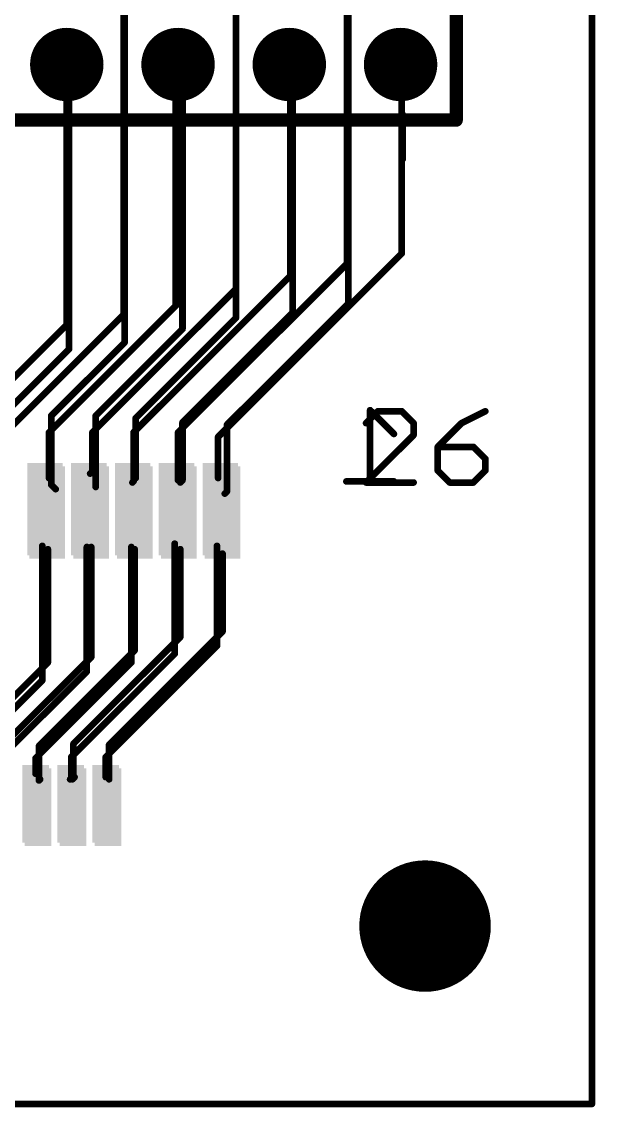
# Model space of a CAD drawing. Extents: x -0.1 to 48.3, y -0.1 to 47.8.
# Drawn here: x 35.24 to 48.34, y -0.08 to 24.73 of the extents above; entities that cross this region are included whole.
import ezdxf

# ---------------------------------------------------------------- set-up
doc = ezdxf.new("R2010")
doc.units = 0
for name, color, linetype in [('1', 12, 'CONTINUOUS'), ('16', 132, 'CONTINUOUS'), ('17', 110, 'CONTINUOUS'), ('20', 53, 'CONTINUOUS'), ('21', 253, 'CONTINUOUS'), ('22', 253, 'CONTINUOUS'), ('29', 253, 'CONTINUOUS'), ('30', 253, 'CONTINUOUS'), ('31', 253, 'CONTINUOUS'), ('32', 253, 'CONTINUOUS'), ('44', 253, 'CONTINUOUS')]:
    doc.layers.add(name, color=color, linetype=linetype)

# ---------------------------------------------------------------- blocks, each defined once
blk = doc.blocks.new('ROUNDP')
at = {"const_width": 0.5}
blk.add_lwpolyline([(0, -0.25, 1), (0, 0.25, 1), (0, -0.25)], format="xyb", dxfattribs=at)
blk = doc.blocks.new('RECT')
blk.add_solid([(-0.5, -0.5), (0.5, -0.5), (-0.5, 0.5), (0.5, 0.5)])

msp = doc.modelspace()

# ---------------------------------------------------------------- linework, layer by layer
at = {"layer": '1', "const_width": 0.1524}
for points in [[(48.26, 47.752), (48.26, 0)], [(37.5666, 37.7444), (37.5666, 18.034)], [(40.132, 37.846), (40.132, 18.6182)], [(42.672, 35.2044), (42.672, 19.2024)], [(36.2712, 23.7236), (36.2712, 17.8054)], [(38.7604, 23.7236), (38.7604, 18.2372)], [(41.3766, 23.7236), (41.3766, 18.923)], [(43.9166, 23.6982), (43.9166, 19.431)], [(43.9166, 19.431), (39.7256, 15.24)], [(42.672, 19.2024), (38.8112, 15.3416)], [(41.3766, 18.923), (37.7952, 15.3416)], [(40.132, 18.6182), (36.8554, 15.3416)], [(37.5666, 18.034), (34.798, 15.2654)], [(38.7604, 18.2372), (35.8648, 15.3416)], [(36.2712, 17.8054), (33.8074, 15.3416)], [(35.8648, 15.3416), (35.8648, 14.3002)], [(36.8554, 15.3416), (36.8554, 14.4526)], [(37.7952, 15.3416), (37.7952, 14.224)], [(38.8112, 15.3416), (38.8112, 14.2494)], [(39.7256, 15.24), (39.7256, 14.3002)], [(36.8554, 14.4526), (36.8046, 14.4018)], [(37.7952, 14.224), (37.7698, 14.1986)], [(35.7124, 12.7508), (35.7124, 9.6774)], [(36.7284, 12.7254), (36.7284, 9.8806)], [(37.7444, 12.7254), (37.7444, 10.0838)], [(38.735, 12.8016), (38.735, 10.287)], [(39.7002, 12.7508), (39.7002, 10.4648)], [(39.7002, 10.4648), (37.1602, 7.9248)], [(38.735, 10.287), (36.3728, 7.9248)], [(36.7284, 9.8806), (34.7726, 7.9248)], [(37.7444, 10.0838), (35.56, 7.8994)], [(35.7124, 9.6774), (33.9598, 7.9248)], [(35.56, 7.8994), (35.56, 7.5438)], [(36.3728, 7.9248), (36.3728, 7.4422)], [(37.1602, 7.9248), (37.1602, 7.4676)], [(36.3728, 7.4422), (36.3474, 7.4168)], [(48.26, 0), (0, 0)]]:
    msp.add_lwpolyline(points, dxfattribs=at)
at = {"layer": '1', "const_width": 0.0762}
for points in [[(36.3093, 23.7236, 1), (36.2331, 23.7236)], [(38.7985, 23.7236, 1), (38.7223, 23.7236)], [(41.4147, 23.7236, 1), (41.3385, 23.7236)], [(43.9547, 23.6982, 1), (43.8785, 23.6982)], [(43.8785, 19.431, 1), (43.9547, 19.431)], [(43.9435, 19.4041, 1), (43.8897, 19.4579)], [(42.6339, 19.2024, 1), (42.7101, 19.2024)], [(42.6989, 19.1755, 1), (42.6451, 19.2293)], [(41.3385, 18.923, 1), (41.4147, 18.923)], [(41.4035, 18.8961, 1), (41.3497, 18.9499)], [(40.0939, 18.6182, 1), (40.1701, 18.6182)], [(40.1589, 18.5913, 1), (40.1051, 18.6451)], [(37.5935, 18.0071, 1), (37.5397, 18.0609)], [(38.7223, 18.2372, 1), (38.7985, 18.2372)], [(38.7873, 18.2103, 1), (38.7335, 18.2641)], [(36.2981, 17.7785, 1), (36.2443, 17.8323)], [(37.5285, 18.034, 1), (37.6047, 18.034)], [(36.2331, 17.8054, 1), (36.3093, 17.8054)], [(35.9029, 15.3416, 1), (35.8267, 15.3416)], [(35.8379, 15.3685, 1), (35.8917, 15.3147)], [(36.8935, 15.3416, 1), (36.8173, 15.3416)], [(36.8285, 15.3685, 1), (36.8823, 15.3147)], [(37.8333, 15.3416, 1), (37.7571, 15.3416)], [(37.7683, 15.3685, 1), (37.8221, 15.3147)], [(38.8493, 15.3416, 1), (38.7731, 15.3416)], [(38.7843, 15.3685, 1), (38.8381, 15.3147)], [(39.7637, 15.24, 1), (39.6875, 15.24)], [(39.6987, 15.2669, 1), (39.7525, 15.2131)], [(36.7777, 14.4287, 1), (36.8315, 14.3749)], [(36.8173, 14.4526, 1), (36.8935, 14.4526)], [(36.8823, 14.4257, 1), (36.8285, 14.4795)], [(35.8267, 14.3002, 1), (35.9029, 14.3002)], [(37.7429, 14.2255, 1), (37.7967, 14.1717)], [(37.7571, 14.224, 1), (37.8333, 14.224)], [(37.8221, 14.1971, 1), (37.7683, 14.2509)], [(38.7731, 14.2494, 1), (38.8493, 14.2494)], [(39.6875, 14.3002, 1), (39.7637, 14.3002)], [(35.7505, 12.7508, 1), (35.6743, 12.7508)], [(36.7665, 12.7254, 1), (36.6903, 12.7254)], [(37.7825, 12.7254, 1), (37.7063, 12.7254)], [(38.7731, 12.8016, 1), (38.6969, 12.8016)], [(39.7383, 12.7508, 1), (39.6621, 12.7508)], [(39.6621, 10.4648, 1), (39.7383, 10.4648)], [(39.7271, 10.4379, 1), (39.6733, 10.4917)], [(38.6969, 10.287, 1), (38.7731, 10.287)], [(38.7619, 10.2601, 1), (38.7081, 10.3139)], [(36.7553, 9.8537, 1), (36.7015, 9.9075)], [(37.7063, 10.0838, 1), (37.7825, 10.0838)], [(37.7713, 10.0569, 1), (37.7175, 10.1107)], [(35.6743, 9.6774, 1), (35.7505, 9.6774)], [(35.7393, 9.6505, 1), (35.6855, 9.7043)], [(36.6903, 9.8806, 1), (36.7665, 9.8806)], [(35.5981, 7.8994, 1), (35.5219, 7.8994)], [(35.5331, 7.9263, 1), (35.5869, 7.8725)], [(36.4109, 7.9248, 1), (36.3347, 7.9248)], [(36.3459, 7.9517, 1), (36.3997, 7.8979)], [(37.1983, 7.9248, 1), (37.1221, 7.9248)], [(37.1333, 7.9517, 1), (37.1871, 7.8979)], [(35.5219, 7.5438, 1), (35.5981, 7.5438)], [(36.3205, 7.4437, 1), (36.3743, 7.3899)], [(36.3347, 7.4422, 1), (36.4109, 7.4422)], [(36.3997, 7.4153, 1), (36.3459, 7.4691)], [(37.1221, 7.4676, 1), (37.1983, 7.4676)], [(48.2219, 0, 1), (48.2981, 0)], [(48.26, -0.0381, 1), (48.26, 0.0381)]]:
    msp.add_lwpolyline(points, format="xyb", dxfattribs=at)
at = {"layer": '16', "const_width": 0.1524}
for points in [[(48.26, 47.752), (48.26, 0)], [(40.132, 31.0388), (40.132, 17.9578)], [(42.6974, 30.988), (42.6974, 18.288)], [(37.592, 30.7848), (37.592, 17.399)], [(36.322, 23.8506), (36.322, 17.2466)], [(38.9128, 23.6982), (38.9128, 17.7038)], [(41.4274, 23.6982), (41.4274, 18.0848)], [(42.6974, 18.288), (39.9288, 15.5194)], [(41.4274, 18.0848), (38.9128, 15.5702)], [(40.132, 17.9578), (37.846, 15.6718)], [(38.9128, 17.7038), (36.9316, 15.7226)], [(37.592, 17.399), (35.9156, 15.7226)], [(36.322, 17.2466), (34.8488, 15.7734)], [(35.9156, 15.7226), (35.9156, 14.1478)], [(36.9316, 15.7226), (36.9316, 14.097)], [(37.846, 15.6718), (37.846, 14.3002)], [(38.9128, 15.5702), (38.9128, 14.2494)], [(39.9288, 15.5194), (39.9288, 13.9954)], [(35.9156, 14.1478), (36.0172, 14.0462)], [(38.9128, 14.2494), (38.862, 14.1986)], [(39.9288, 13.9954), (39.878, 13.9446)], [(35.8394, 12.6746), (35.8394, 10.0838)], [(36.83, 12.7254), (36.83, 10.2108)], [(37.8206, 12.6746), (37.8206, 10.3632)], [(38.862, 12.6746), (38.862, 10.668)], [(39.8272, 12.573), (39.8272, 10.795)], [(38.862, 10.668), (36.4236, 8.2296)], [(39.8272, 10.795), (37.2364, 8.2042)], [(37.8206, 10.3632), (35.6362, 8.1788)], [(36.83, 10.2108), (34.8488, 8.2296)], [(35.8394, 10.0838), (34.0614, 8.3058)], [(35.6362, 8.1788), (35.6362, 7.3914)], [(36.4236, 8.2296), (36.4236, 7.4422)], [(37.2364, 8.2042), (37.2364, 7.4168)], [(35.6362, 7.3914), (35.6616, 7.4168)], [(36.4236, 7.4422), (36.3982, 7.4168)], [(36.4236, 7.4422), (36.449, 7.4676)], [(48.26, 0), (0, 0)]]:
    msp.add_lwpolyline(points, dxfattribs=at)
at = {"layer": '16', "const_width": 0.0762}
for points in [[(36.3601, 23.8506, 1), (36.2839, 23.8506)], [(38.9509, 23.6982, 1), (38.8747, 23.6982)], [(41.4655, 23.6982, 1), (41.3893, 23.6982)], [(42.7243, 18.2611, 1), (42.6705, 18.3149)], [(41.3893, 18.0848, 1), (41.4655, 18.0848)], [(41.4543, 18.0579, 1), (41.4005, 18.1117)], [(42.6593, 18.288, 1), (42.7355, 18.288)], [(40.0939, 17.9578, 1), (40.1701, 17.9578)], [(40.1589, 17.9309, 1), (40.1051, 17.9847)], [(38.8747, 17.7038, 1), (38.9509, 17.7038)], [(38.9397, 17.6769, 1), (38.8859, 17.7307)], [(37.5539, 17.399, 1), (37.6301, 17.399)], [(37.6189, 17.3721, 1), (37.5651, 17.4259)], [(36.2839, 17.2466, 1), (36.3601, 17.2466)], [(36.3489, 17.2197, 1), (36.2951, 17.2735)], [(35.9537, 15.7226, 1), (35.8775, 15.7226)], [(35.8887, 15.7495, 1), (35.9425, 15.6957)], [(36.9697, 15.7226, 1), (36.8935, 15.7226)], [(36.9047, 15.7495, 1), (36.9585, 15.6957)], [(37.8841, 15.6718, 1), (37.8079, 15.6718)], [(37.8191, 15.6987, 1), (37.8729, 15.6449)], [(38.9509, 15.5702, 1), (38.8747, 15.5702)], [(38.8859, 15.5971, 1), (38.9397, 15.5433)], [(39.9669, 15.5194, 1), (39.8907, 15.5194)], [(39.9019, 15.5463, 1), (39.9557, 15.4925)], [(35.8775, 14.1478, 1), (35.9537, 14.1478)], [(35.9425, 14.1747, 1), (35.8887, 14.1209)], [(37.8079, 14.3002, 1), (37.8841, 14.3002)], [(38.8351, 14.2255, 1), (38.8889, 14.1717)], [(38.8747, 14.2494, 1), (38.9509, 14.2494)], [(38.9397, 14.2225, 1), (38.8859, 14.2763)], [(35.9903, 14.0193, 1), (36.0441, 14.0731)], [(36.8935, 14.097, 1), (36.9697, 14.097)], [(39.8511, 13.9715, 1), (39.9049, 13.9177)], [(39.8907, 13.9954, 1), (39.9669, 13.9954)], [(39.9557, 13.9685, 1), (39.9019, 14.0223)], [(35.8775, 12.6746, 1), (35.8013, 12.6746)], [(36.8681, 12.7254, 1), (36.7919, 12.7254)], [(37.8587, 12.6746, 1), (37.7825, 12.6746)], [(38.9001, 12.6746, 1), (38.8239, 12.6746)], [(39.8653, 12.573, 1), (39.7891, 12.573)], [(38.8239, 10.668, 1), (38.9001, 10.668)], [(38.8889, 10.6411, 1), (38.8351, 10.6949)], [(39.7891, 10.795, 1), (39.8653, 10.795)], [(39.8541, 10.7681, 1), (39.8003, 10.8219)], [(37.8475, 10.3363, 1), (37.7937, 10.3901)], [(36.7919, 10.2108, 1), (36.8681, 10.2108)], [(36.8569, 10.1839, 1), (36.8031, 10.2377)], [(37.7825, 10.3632, 1), (37.8587, 10.3632)], [(35.8013, 10.0838, 1), (35.8775, 10.0838)], [(35.8663, 10.0569, 1), (35.8125, 10.1107)], [(35.6743, 8.1788, 1), (35.5981, 8.1788)], [(35.6093, 8.2057, 1), (35.6631, 8.1519)], [(36.4617, 8.2296, 1), (36.3855, 8.2296)], [(36.3967, 8.2565, 1), (36.4505, 8.2027)], [(37.2745, 8.2042, 1), (37.1983, 8.2042)], [(37.2095, 8.2311, 1), (37.2633, 8.1773)], [(35.6093, 7.4183, 1), (35.6631, 7.3645)], [(35.6885, 7.3899, 1), (35.6347, 7.4437)], [(36.3713, 7.4437, 1), (36.4251, 7.3899)], [(36.3855, 7.4422, 1), (36.4617, 7.4422)], [(36.3967, 7.4691, 1), (36.4505, 7.4153)], [(36.4505, 7.4153, 1), (36.3967, 7.4691)], [(36.4759, 7.4407, 1), (36.4221, 7.4945)], [(37.1983, 7.4168, 1), (37.2745, 7.4168)], [(35.5981, 7.3914, 1), (35.6743, 7.3914)], [(48.2219, 0, 1), (48.2981, 0)], [(48.26, -0.0381, 1), (48.26, 0.0381)]]:
    msp.add_lwpolyline(points, format="xyb", dxfattribs=at)
at = {"layer": '20', "const_width": 0.1524}
for points in [[(48.26, 47.752), (48.26, 0)], [(48.26, 0), (0, 0)]]:
    msp.add_lwpolyline(points, dxfattribs=at)
at = {"layer": '20', "const_width": 0.0762}
for points in [[(48.2219, 0, 1), (48.2981, 0)], [(48.26, -0.0381, 1), (48.26, 0.0381)]]:
    msp.add_lwpolyline(points, format="xyb", dxfattribs=at)
at = {"layer": '20'}
msp.add_circle((44.45, 4.064), 1.4, dxfattribs=at)
at = {"layer": '21'}
for points, const_width in [([(45.1612, 40.259), (45.1612, 22.479)], 0.3048), ([(45.1612, 22.479), (9.6012, 22.479)], 0.3048), ([(36.322, 21.59), (36.322, 22.606)], 0.1524), ([(38.862, 21.59), (38.862, 22.606)], 0.1524), ([(41.402, 21.59), (41.402, 22.606)], 0.1524), ([(43.942, 21.59), (43.942, 22.606)], 0.1524), ([(43.375, 15.8256), (43.1038, 15.5544)], 0.1524), ([(43.9173, 15.8256), (43.375, 15.8256)], 0.1524), ([(44.1885, 15.5544), (43.9173, 15.8256)], 0.1524), ([(45.8256, 15.8256), (45.2833, 15.5544)], 0.1524), ([(44.1885, 15.2833), (44.1885, 15.5544)], 0.1524), ([(45.2833, 15.5544), (44.741, 15.0121)], 0.1524), ([(43.1038, 14.1986), (44.1885, 15.2833)], 0.1524), ([(44.741, 15.0121), (44.741, 14.4698)], 0.1524), ([(45.5545, 15.0121), (44.741, 15.0121)], 0.1524), ([(45.8256, 14.7409), (45.5545, 15.0121)], 0.1524), ([(45.8256, 14.4698), (45.8256, 14.7409)], 0.1524), ([(44.741, 14.4698), (45.0121, 14.1986)], 0.1524), ([(45.5545, 14.1986), (45.8256, 14.4698)], 0.1524), ([(44.1885, 14.1986), (43.1038, 14.1986)], 0.1524), ([(45.0121, 14.1986), (45.5545, 14.1986)], 0.1524)]:
    msp.add_lwpolyline(points, dxfattribs=dict(at, const_width=const_width))
for points, const_width in [([(36.3601, 22.606, 1), (36.2839, 22.606)], 0.0762), ([(38.9001, 22.606, 1), (38.8239, 22.606)], 0.0762), ([(41.4401, 22.606, 1), (41.3639, 22.606)], 0.0762), ([(43.9801, 22.606, 1), (43.9039, 22.606)], 0.0762), ([(45.1612, 22.4028, 1), (45.1612, 22.5552)], 0.1524), ([(45.085, 22.479, 1), (45.2374, 22.479)], 0.1524), ([(36.2839, 21.59, 1), (36.3601, 21.59)], 0.0762), ([(38.8239, 21.59, 1), (38.9001, 21.59)], 0.0762), ([(41.3639, 21.59, 1), (41.4401, 21.59)], 0.0762), ([(43.9039, 21.59, 1), (43.9801, 21.59)], 0.0762), ([(43.375, 15.8637, 1), (43.375, 15.7875)], 0.0762), ([(43.4019, 15.7986, 1), (43.348, 15.8525)], 0.0762), ([(43.9442, 15.8525, 1), (43.8904, 15.7986)], 0.0762), ([(43.9173, 15.7875, 1), (43.9173, 15.8637)], 0.0762), ([(45.8427, 15.7915, 1), (45.8086, 15.8597)], 0.0762), ([(44.2266, 15.5544, 1), (44.1504, 15.5544)], 0.0762), ([(45.2662, 15.5885, 1), (45.3003, 15.5203)], 0.0762), ([(45.3102, 15.5275, 1), (45.2563, 15.5814)], 0.0762), ([(43.0769, 15.5814, 1), (43.1307, 15.5275)], 0.0762), ([(44.1615, 15.5275, 1), (44.2154, 15.5814)], 0.0762), ([(44.1504, 15.2833, 1), (44.2266, 15.2833)], 0.0762), ([(44.2154, 15.2563, 1), (44.1615, 15.3102)], 0.0762), ([(44.7791, 15.0121, 1), (44.7029, 15.0121)], 0.0762), ([(44.741, 15.0502, 1), (44.741, 14.974)], 0.0762), ([(44.714, 15.039, 1), (44.7679, 14.9852)], 0.0762), ([(45.5814, 15.039, 1), (45.5275, 14.9852)], 0.0762), ([(45.5545, 14.974, 1), (45.5545, 15.0502)], 0.0762), ([(45.8637, 14.7409, 1), (45.7875, 14.7409)], 0.0762), ([(45.7987, 14.714, 1), (45.8526, 14.7679)], 0.0762), ([(44.7679, 14.4967, 1), (44.714, 14.4428)], 0.0762), ([(44.7029, 14.4698, 1), (44.7791, 14.4698)], 0.0762), ([(45.7875, 14.4698, 1), (45.8637, 14.4698)], 0.0762), ([(45.8526, 14.4428, 1), (45.7987, 14.4967)], 0.0762), ([(43.1038, 14.2367, 1), (43.1038, 14.1605)], 0.0762), ([(43.0769, 14.2255, 1), (43.1307, 14.1717)], 0.0762), ([(44.1885, 14.1605, 1), (44.1885, 14.2367)], 0.0762), ([(45.0121, 14.2367, 1), (45.0121, 14.1605)], 0.0762), ([(44.9852, 14.1717, 1), (45.0391, 14.2255)], 0.0762), ([(45.5275, 14.2255, 1), (45.5814, 14.1717)], 0.0762), ([(45.5545, 14.1605, 1), (45.5545, 14.2367)], 0.0762)]:
    msp.add_lwpolyline(points, format="xyb", dxfattribs=dict(at, const_width=const_width))
at = {"layer": '22'}
for points, const_width in [([(45.1612, 22.479), (45.1612, 27.559)], 0.127), ([(9.6012, 22.479), (45.1612, 22.479)], 0.127), ([(36.322, 21.59), (36.322, 22.479)], 0.1524), ([(38.862, 21.59), (38.862, 22.479)], 0.1524), ([(41.402, 21.59), (41.402, 22.479)], 0.1524), ([(43.7388, 15.3087), (43.1965, 15.851)], 0.1524), ([(43.1965, 15.851), (43.1965, 14.224)], 0.1524), ([(43.7388, 14.224), (42.6541, 14.224)], 0.1524)]:
    msp.add_lwpolyline(points, dxfattribs=dict(at, const_width=const_width))
for points, const_width in [([(36.3601, 22.479, 1), (36.2839, 22.479)], 0.0762), ([(38.9001, 22.479, 1), (38.8239, 22.479)], 0.0762), ([(41.4401, 22.479, 1), (41.3639, 22.479)], 0.0762), ([(45.1294, 22.479, 1), (45.193, 22.479)], 0.0635), ([(45.1612, 22.4473, 1), (45.1612, 22.5108)], 0.0635), ([(36.2839, 21.59, 1), (36.3601, 21.59)], 0.0762), ([(38.8239, 21.59, 1), (38.9001, 21.59)], 0.0762), ([(41.3639, 21.59, 1), (41.4401, 21.59)], 0.0762), ([(43.2234, 15.8779, 1), (43.1695, 15.824)], 0.0762), ([(43.2346, 15.851, 1), (43.1584, 15.851)], 0.0762), ([(43.7119, 15.2817, 1), (43.7657, 15.3356)], 0.0762), ([(42.6541, 14.2621, 1), (42.6541, 14.1859)], 0.0762), ([(43.1584, 14.224, 1), (43.2346, 14.224)], 0.0762), ([(43.7388, 14.1859, 1), (43.7388, 14.2621)], 0.0762)]:
    msp.add_lwpolyline(points, format="xyb", dxfattribs=dict(at, const_width=const_width))
at = {"layer": '29', "const_width": 1.5016}
msp.add_lwpolyline([(44.45, 3.3132, 1), (44.45, 4.8148, 1), (44.45, 3.3132)], format="xyb", dxfattribs=at)
at = {"layer": '30', "const_width": 1.5016}
msp.add_lwpolyline([(44.45, 3.3132, 1), (44.45, 4.8148, 1), (44.45, 3.3132)], format="xyb", dxfattribs=at)
at = {"layer": '44'}
for centre in [(36.2712, 23.749), (38.8112, 23.749), (41.3512, 23.749), (43.8912, 23.749)]:
    msp.add_circle(centre, 0.4826, dxfattribs=at)

# ---------------------------------------------------------------- block references
at = {"layer": '1', "rotation": 270}
for p, xscale, yscale in [((35.7734, 13.589), 1.905, 0.6096), ((36.7741, 13.589), 1.905, 0.6096), ((37.7749, 13.589), 1.905, 0.6096), ((38.7756, 13.589), 1.905, 0.6096), ((39.7764, 13.589), 1.905, 0.6096), ((35.56, 7.239), 0.8128, 0.4064), ((36.3601, 7.239), 0.8128, 0.4064), ((37.1602, 7.239), 0.8128, 0.4064), ((35.56, 6.477), 0.8128, 0.4064), ((36.3601, 6.477), 0.8128, 0.4064), ((37.1602, 6.477), 0.8128, 0.4064)]:
    msp.add_blockref('RECT', p, dxfattribs=dict(at, xscale=xscale, yscale=yscale))
at = {"layer": '16', "rotation": 270}
for p, xscale, yscale in [((35.8242, 13.5128), 1.905, 0.6096), ((36.8249, 13.5128), 1.905, 0.6096), ((37.8257, 13.5128), 1.905, 0.6096), ((38.8264, 13.5128), 1.905, 0.6096), ((39.8272, 13.5128), 1.905, 0.6096), ((35.6108, 7.1628), 0.8128, 0.4064), ((36.4109, 7.1628), 0.8128, 0.4064), ((37.211, 7.1628), 0.8128, 0.4064), ((35.6108, 6.4008), 0.8128, 0.4064), ((36.4109, 6.4008), 0.8128, 0.4064), ((37.211, 6.4008), 0.8128, 0.4064)]:
    msp.add_blockref('RECT', p, dxfattribs=dict(at, xscale=xscale, yscale=yscale))
at = {"layer": '17', "xscale": 1.4732, "yscale": 1.4732}
for p in [(36.2712, 23.749), (36.2712, 23.749), (36.2712, 23.749), (36.2712, 23.749), (38.8112, 23.749), (38.8112, 23.749), (38.8112, 23.749), (38.8112, 23.749), (41.3512, 23.749), (41.3512, 23.749), (41.3512, 23.749), (41.3512, 23.749), (43.8912, 23.749), (43.8912, 23.749), (43.8912, 23.749), (43.8912, 23.749)]:
    msp.add_blockref('ROUNDP', p, dxfattribs=at)
at = {"layer": '29', "xscale": 1.6764, "yscale": 1.6764}
for p in [(36.2712, 23.749), (38.8112, 23.749), (41.3512, 23.749), (43.8912, 23.749)]:
    msp.add_blockref('ROUNDP', p, dxfattribs=at)
at = {"layer": '29', "rotation": 270}
for p, xscale, yscale in [((35.7734, 13.589), 2.1082, 0.8128), ((36.7741, 13.589), 2.1082, 0.8128), ((37.7749, 13.589), 2.1082, 0.8128), ((38.7756, 13.589), 2.1082, 0.8128), ((39.7764, 13.589), 2.1082, 0.8128), ((35.56, 7.239), 1.016, 0.6096), ((36.3601, 7.239), 1.016, 0.6096), ((37.1602, 7.239), 1.016, 0.6096), ((35.56, 6.477), 1.016, 0.6096), ((36.3601, 6.477), 1.016, 0.6096), ((37.1602, 6.477), 1.016, 0.6096)]:
    msp.add_blockref('RECT', p, dxfattribs=dict(at, xscale=xscale, yscale=yscale))
at = {"layer": '30', "xscale": 1.6764, "yscale": 1.6764}
for p in [(36.2712, 23.749), (38.8112, 23.749), (41.3512, 23.749), (43.8912, 23.749)]:
    msp.add_blockref('ROUNDP', p, dxfattribs=at)
at = {"layer": '30', "rotation": 270}
for p, xscale, yscale in [((35.8242, 13.5128), 2.1082, 0.8128), ((36.8249, 13.5128), 2.1082, 0.8128), ((37.8257, 13.5128), 2.1082, 0.8128), ((38.8264, 13.5128), 2.1082, 0.8128), ((39.8272, 13.5128), 2.1082, 0.8128), ((35.6108, 7.1628), 1.016, 0.6096), ((36.4109, 7.1628), 1.016, 0.6096), ((37.211, 7.1628), 1.016, 0.6096), ((35.6108, 6.4008), 1.016, 0.6096), ((36.4109, 6.4008), 1.016, 0.6096), ((37.211, 6.4008), 1.016, 0.6096)]:
    msp.add_blockref('RECT', p, dxfattribs=dict(at, xscale=xscale, yscale=yscale))
at = {"layer": '31', "rotation": 270}
for p, xscale, yscale in [((35.7734, 13.589), 1.905, 0.6096), ((36.7741, 13.589), 1.905, 0.6096), ((37.7749, 13.589), 1.905, 0.6096), ((38.7756, 13.589), 1.905, 0.6096), ((39.7764, 13.589), 1.905, 0.6096), ((35.56, 7.239), 0.8128, 0.4064), ((36.3601, 7.239), 0.8128, 0.4064), ((37.1602, 7.239), 0.8128, 0.4064), ((35.56, 6.477), 0.8128, 0.4064), ((36.3601, 6.477), 0.8128, 0.4064), ((37.1602, 6.477), 0.8128, 0.4064)]:
    msp.add_blockref('RECT', p, dxfattribs=dict(at, xscale=xscale, yscale=yscale))
at = {"layer": '32', "rotation": 270}
for p, xscale, yscale in [((35.8242, 13.5128), 1.905, 0.6096), ((36.8249, 13.5128), 1.905, 0.6096), ((37.8257, 13.5128), 1.905, 0.6096), ((38.8264, 13.5128), 1.905, 0.6096), ((39.8272, 13.5128), 1.905, 0.6096), ((35.6108, 7.1628), 0.8128, 0.4064), ((36.4109, 7.1628), 0.8128, 0.4064), ((37.211, 7.1628), 0.8128, 0.4064), ((35.6108, 6.4008), 0.8128, 0.4064), ((36.4109, 6.4008), 0.8128, 0.4064), ((37.211, 6.4008), 0.8128, 0.4064)]:
    msp.add_blockref('RECT', p, dxfattribs=dict(at, xscale=xscale, yscale=yscale))

doc.saveas('drawing.dxf')
